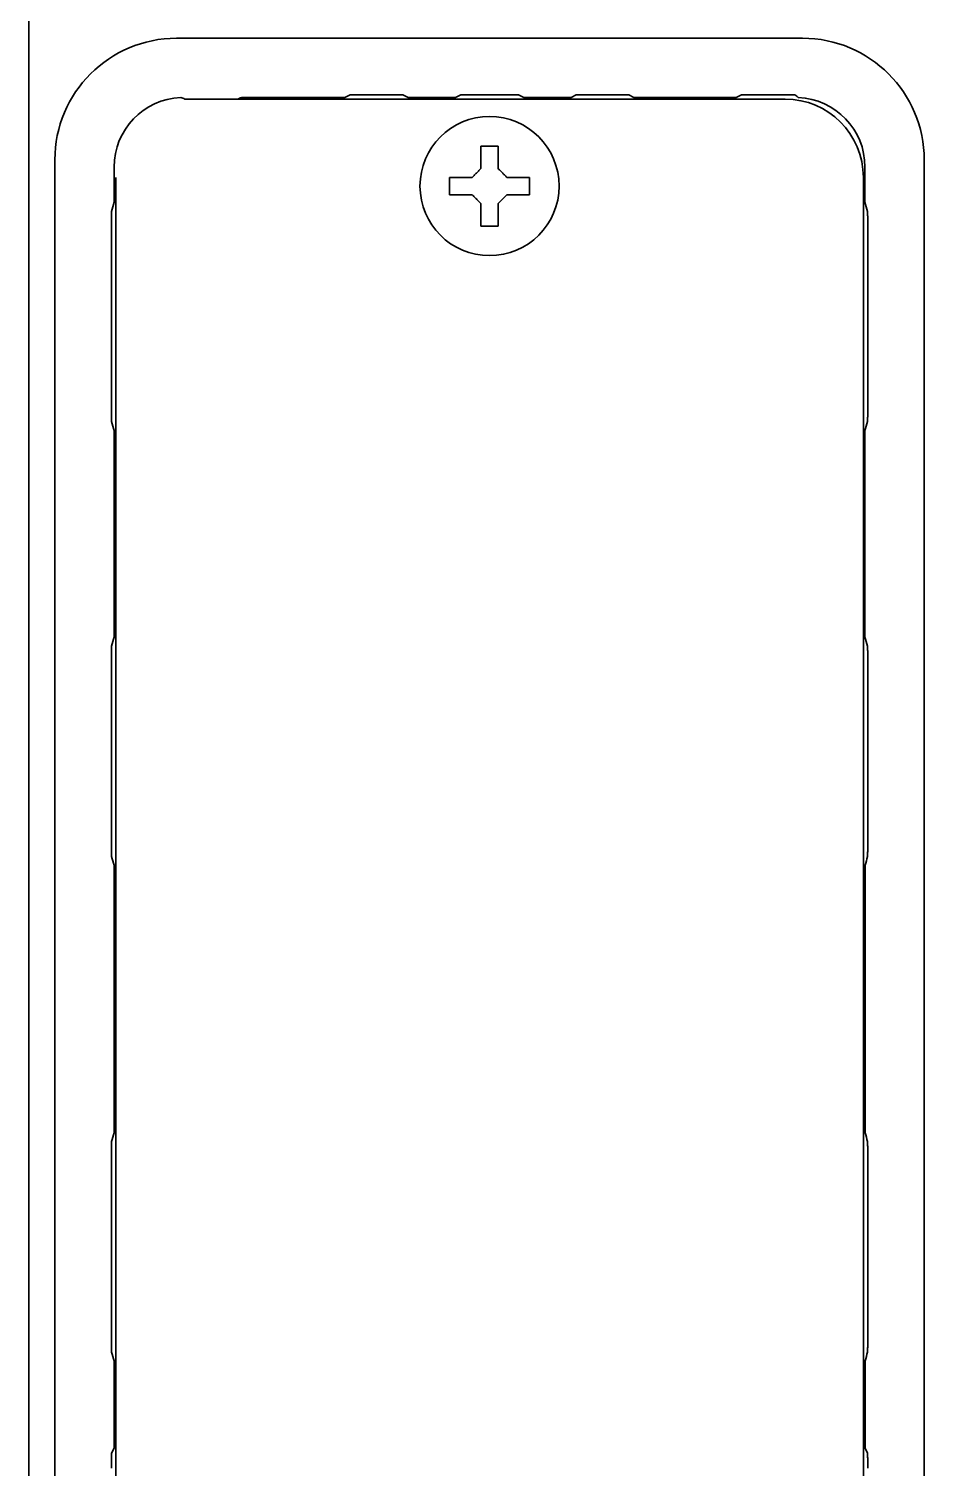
# Model space of a CAD drawing. Extents: x 5987 to 10491, y -672 to 3708.
# Drawn here: x 8371.6 to 8423.1, y 137.8 to 220.6 of the extents above; entities that cross this region are included whole.
import ezdxf

# ---------------------------------------------------------------- set-up
doc = ezdxf.new("R2010")
doc.units = 0
doc.header["$LTSCALE"] = 5
doc.layers.add('1', color=7, linetype='CONTINUOUS', true_color=0xffffff)

msp = doc.modelspace()

# ---------------------------------------------------------------- linework, layer by layer
at = {"layer": '1', "color": 7, "linetype": 'Continuous', "lineweight": 35}
for p, q in [((8371.573, 969.026), (8371.573, 133.826)), ((8380.07, 220.026), (8416.074, 220.026)), ((8415.074, 216.526), (8380.549, 216.526)), ((8383.887, 216.619), (8389.759, 216.619)), ((8389.759, 216.619), (8390.064, 216.772)), ((8392.218, 216.776), (8390.928, 216.776)), ((8393.082, 216.772), (8393.387, 216.619)), ((8393.387, 216.619), (8396.109, 216.619)), ((8396.109, 216.619), (8396.416, 216.773)), ((8399.039, 216.776), (8397.107, 216.776)), ((8399.73, 216.773), (8400.037, 216.619)), ((8400.037, 216.619), (8402.759, 216.619)), ((8402.759, 216.619), (8403.064, 216.772)), ((8405.218, 216.776), (8403.928, 216.776)), ((8406.082, 216.772), (8406.378, 216.623)), ((8406.378, 216.623), (8412.267, 216.623)), ((8412.267, 216.623), (8412.564, 216.772)), ((8414.718, 216.776), (8413.428, 216.776)), ((8373.073, 132.855), (8373.073, 213.027)), ((8423.073, 132.854), (8423.073, 213.029)), ((8376.48, 210.591), (8376.48, 212.619)), ((8376.573, 212.027), (8376.573, 73.025)), ((8395.773, 211.526), (8395.773, 212.026)), ((8400.373, 212.026), (8400.373, 211.526)), ((8419.573, 73.025), (8419.573, 212.027)), ((8419.666, 212.619), (8419.666, 210.592)), ((8395.773, 211.026), (8395.773, 211.526)), ((8400.373, 211.526), (8400.373, 211.026)), ((8376.323, 209.208), (8376.323, 205.281)), ((8419.823, 205.281), (8419.823, 209.209)), ((8376.323, 202.771), (8376.323, 198.843)), ((8419.823, 198.844), (8419.823, 202.771)), ((8376.48, 185.591), (8376.48, 197.46)), ((8419.666, 197.462), (8419.666, 185.592)), ((8376.323, 184.208), (8376.323, 179.026)), ((8419.823, 179.026), (8419.823, 184.209)), ((8376.323, 179.026), (8376.323, 173.838)), ((8419.823, 173.838), (8419.823, 179.026)), ((8376.476, 157.084), (8376.476, 172.469)), ((8419.67, 172.469), (8419.67, 157.084)), ((8376.323, 155.714), (8376.323, 150.526)), ((8419.823, 150.526), (8419.823, 155.714)), ((8376.323, 150.526), (8376.323, 145.338)), ((8419.823, 145.338), (8419.823, 150.526)), ((8376.476, 138.957), (8376.476, 143.969)), ((8419.67, 143.969), (8419.67, 138.957)), ((8376.327, 138.66), (8376.476, 138.957)), ((8419.67, 138.957), (8419.819, 138.66))]:
    msp.add_line(p, q, dxfattribs=at)
msp.add_circle((8398.073, 211.526), 4, dxfattribs=at)
for centre, major_axis, ratio, start_param, end_param in [((8380.075, 213.024), (-4.953, 4.953), 0.999391, 5.498168, 7.068203), ((8416.071, 213.024), (4.953, 4.953), 0.999391, 5.498168, 7.068203), ((8380.48, 212.619), (-2.829, 2.829), 0.999924, 5.538691, 7.068545), ((8380.259, 216.119), (0.447, 0.224), 0.99981, 0.487624, 0.991462), ((8383.887, 216.119), (0.447, -0.224), 0.99981, 2.03449, 2.653989), ((8415.072, 212.025), (3.183, 3.183), 0.999695, 5.497939, 7.068431), ((8415.666, 212.619), (2.829, 2.829), 0.999924, 5.497825, 7.02768)]:
    msp.add_ellipse(centre, major_axis=major_axis, ratio=ratio, start_param=start_param, end_param=end_param, dxfattribs=at)
for points, knots in [([(8390.064, 216.772), (8390.072, 216.772), (8390.079, 216.772), (8390.094, 216.772), (8390.117, 216.772), (8390.17, 216.773), (8390.217, 216.773), (8390.28, 216.774), (8390.313, 216.774), (8390.363, 216.774), (8390.38, 216.774), (8390.415, 216.775), (8390.432, 216.775), (8390.485, 216.775), (8390.522, 216.775), (8390.597, 216.775), (8390.636, 216.776), (8390.718, 216.776), (8390.759, 216.776), (8390.842, 216.776), (8390.885, 216.776), (8390.928, 216.776)], [0, 0, 0, 0, 0.03125, 0.03125, 0.0625, 0.125, 0.25, 0.25, 0.375, 0.375, 0.4375, 0.4375, 0.5, 0.5, 0.625, 0.625, 0.75, 0.75, 0.875, 0.875, 1, 1, 1, 1]), ([(8392.218, 216.776), (8392.261, 216.776), (8392.304, 216.776), (8392.387, 216.776), (8392.428, 216.776), (8392.51, 216.776), (8392.549, 216.775), (8392.624, 216.775), (8392.661, 216.775), (8392.714, 216.775), (8392.731, 216.775), (8392.766, 216.774), (8392.783, 216.774), (8392.833, 216.774), (8392.866, 216.774), (8392.929, 216.773), (8392.975, 216.773), (8393.029, 216.772), (8393.051, 216.772), (8393.066, 216.772), (8393.074, 216.772), (8393.082, 216.772)], [0, 0, 0, 0, 0.125, 0.125, 0.25, 0.25, 0.375, 0.375, 0.5, 0.5, 0.5625, 0.5625, 0.625, 0.625, 0.75, 0.75, 0.875, 0.9375, 0.96875, 0.96875, 1, 1, 1, 1]), ([(8396.416, 216.773), (8396.428, 216.773), (8396.44, 216.773), (8396.464, 216.773), (8396.501, 216.773), (8396.538, 216.774), (8396.589, 216.774), (8396.615, 216.774), (8396.655, 216.775), (8396.669, 216.775), (8396.696, 216.775), (8396.71, 216.775), (8396.753, 216.775), (8396.782, 216.775), (8396.842, 216.776), (8396.874, 216.776), (8396.939, 216.776), (8396.972, 216.776), (8397.038, 216.776), (8397.072, 216.776), (8397.107, 216.776)], [0, 0, 0, 0, 0.0625, 0.0625, 0.125, 0.25, 0.25, 0.375, 0.375, 0.4375, 0.4375, 0.5, 0.5, 0.625, 0.625, 0.75, 0.75, 0.875, 0.875, 1, 1, 1, 1]), ([(8399.039, 216.776), (8399.074, 216.776), (8399.107, 216.776), (8399.174, 216.776), (8399.207, 216.776), (8399.272, 216.776), (8399.303, 216.776), (8399.364, 216.775), (8399.393, 216.775), (8399.436, 216.775), (8399.45, 216.775), (8399.477, 216.775), (8399.491, 216.775), (8399.531, 216.774), (8399.557, 216.774), (8399.608, 216.774), (8399.645, 216.773), (8399.681, 216.773), (8399.706, 216.773), (8399.718, 216.773), (8399.73, 216.773)], [0, 0, 0, 0, 0.125, 0.125, 0.25, 0.25, 0.375, 0.375, 0.5, 0.5, 0.5625, 0.5625, 0.625, 0.625, 0.75, 0.75, 0.875, 0.9375, 0.9375, 1, 1, 1, 1]), ([(8403.064, 216.772), (8403.072, 216.772), (8403.079, 216.772), (8403.094, 216.772), (8403.117, 216.772), (8403.17, 216.773), (8403.217, 216.773), (8403.28, 216.774), (8403.313, 216.774), (8403.363, 216.774), (8403.38, 216.774), (8403.415, 216.775), (8403.432, 216.775), (8403.485, 216.775), (8403.522, 216.775), (8403.597, 216.775), (8403.636, 216.776), (8403.718, 216.776), (8403.759, 216.776), (8403.842, 216.776), (8403.885, 216.776), (8403.928, 216.776)], [0, 0, 0, 0, 0.03125, 0.03125, 0.0625, 0.125, 0.25, 0.25, 0.375, 0.375, 0.4375, 0.4375, 0.5, 0.5, 0.625, 0.625, 0.75, 0.75, 0.875, 0.875, 1, 1, 1, 1]), ([(8405.218, 216.776), (8405.261, 216.776), (8405.304, 216.776), (8405.387, 216.776), (8405.428, 216.776), (8405.51, 216.776), (8405.549, 216.775), (8405.624, 216.775), (8405.661, 216.775), (8405.714, 216.775), (8405.731, 216.775), (8405.766, 216.774), (8405.783, 216.774), (8405.833, 216.774), (8405.866, 216.774), (8405.929, 216.773), (8405.975, 216.773), (8406.029, 216.772), (8406.051, 216.772), (8406.066, 216.772), (8406.074, 216.772), (8406.082, 216.772)], [0, 0, 0, 0, 0.125, 0.125, 0.25, 0.25, 0.375, 0.375, 0.5, 0.5, 0.5625, 0.5625, 0.625, 0.625, 0.75, 0.75, 0.875, 0.9375, 0.96875, 0.96875, 1, 1, 1, 1]), ([(8412.564, 216.772), (8412.572, 216.772), (8412.579, 216.772), (8412.594, 216.772), (8412.617, 216.772), (8412.67, 216.773), (8412.717, 216.773), (8412.78, 216.774), (8412.813, 216.774), (8412.863, 216.774), (8412.88, 216.774), (8412.915, 216.775), (8412.932, 216.775), (8412.985, 216.775), (8413.022, 216.775), (8413.097, 216.775), (8413.136, 216.776), (8413.218, 216.776), (8413.259, 216.776), (8413.342, 216.776), (8413.385, 216.776), (8413.428, 216.776)], [0, 0, 0, 0, 0.03125, 0.03125, 0.0625, 0.125, 0.25, 0.25, 0.375, 0.375, 0.4375, 0.4375, 0.5, 0.5, 0.625, 0.625, 0.75, 0.75, 0.875, 0.875, 1, 1, 1, 1]), ([(8414.718, 216.776), (8414.761, 216.776), (8414.804, 216.776), (8414.887, 216.776), (8414.928, 216.776), (8414.968, 216.776), (8414.969, 216.776), (8414.97, 216.776), (8414.971, 216.776), (8415.195, 216.775), (8415.418, 216.774), (8415.641, 216.774)], [0, 0, 0, 0, 0.50182, 0.50182, 1, 1, 1, 1.01408, 1.01408, 1.01408, 3.775035, 3.775035, 3.775035, 3.775035]), ([(8415.829, 216.616), (8415.819, 216.625), (8415.799, 216.642), (8415.77, 216.668), (8415.75, 216.685), (8415.74, 216.693), (8415.74, 216.693), (8415.739, 216.693), (8415.739, 216.693), (8415.706, 216.72), (8415.674, 216.747), (8415.641, 216.774)], [0, 0, 0, 0, 0.333333, 0.666667, 1, 1, 1, 1.00667, 1.00667, 1.00667, 2.098235, 2.098235, 2.098235, 2.098235]), ([(8398.573, 213.826), (8398.573, 213.623), (8398.573, 213.413), (8398.573, 213.088), (8398.573, 212.978), (8398.573, 212.755), (8398.573, 212.641), (8398.573, 212.526)], [0, 0, 0, 0, 0.5, 0.5, 0.75, 0.75, 1, 1, 1, 1]), ([(8395.773, 212.026), (8395.976, 212.026), (8396.186, 212.026), (8396.511, 212.026), (8396.621, 212.026), (8396.844, 212.026), (8396.958, 212.026), (8397.073, 212.026)], [0, 0, 0, 0, 0.5, 0.5, 0.75, 0.75, 1, 1, 1, 1]), ([(8397.573, 209.226), (8397.573, 209.429), (8397.573, 209.639), (8397.573, 209.964), (8397.573, 210.074), (8397.573, 210.297), (8397.573, 210.411), (8397.573, 210.526)], [0, 0, 0, 0, 0.5, 0.5, 0.75, 0.75, 1, 1, 1, 1]), ([(8400.373, 211.026), (8400.17, 211.026), (8399.96, 211.026), (8399.635, 211.026), (8399.525, 211.026), (8399.302, 211.026), (8399.188, 211.026), (8399.073, 211.026)], [0, 0, 0, 0, 0.5, 0.5, 0.75, 0.75, 1, 1, 1, 1]), ([(8376.323, 209.208), (8376.323, 209.251), (8376.323, 209.294), (8376.323, 209.377), (8376.323, 209.418), (8376.323, 209.499), (8376.324, 209.538), (8376.324, 209.614), (8376.324, 209.65), (8376.324, 209.703), (8376.325, 209.721), (8376.325, 209.755), (8376.325, 209.772), (8376.325, 209.822), (8376.325, 209.854), (8376.326, 209.918), (8376.326, 209.964), (8376.327, 210.017), (8376.327, 210.04), (8376.327, 210.055), (8376.327, 210.062), (8376.327, 210.07)], [0, 0, 0, 0, 0.125, 0.125, 0.25, 0.25, 0.375, 0.375, 0.5, 0.5, 0.5625, 0.5625, 0.625, 0.625, 0.75, 0.75, 0.875, 0.9375, 0.96875, 0.96875, 1, 1, 1, 1]), ([(8419.819, 210.071), (8419.819, 210.064), (8419.819, 210.056), (8419.819, 210.041), (8419.819, 210.018), (8419.82, 209.965), (8419.82, 209.919), (8419.82, 209.856), (8419.821, 209.823), (8419.821, 209.773), (8419.821, 209.756), (8419.821, 209.722), (8419.821, 209.704), (8419.822, 209.651), (8419.822, 209.615), (8419.822, 209.539), (8419.822, 209.5), (8419.823, 209.419), (8419.823, 209.378), (8419.823, 209.295), (8419.823, 209.252), (8419.823, 209.209)], [0, 0, 0, 0, 0.03125, 0.03125, 0.0625, 0.125, 0.25, 0.25, 0.375, 0.375, 0.4375, 0.4375, 0.5, 0.5, 0.625, 0.625, 0.75, 0.75, 0.875, 0.875, 1, 1, 1, 1]), ([(8376.323, 202.771), (8376.323, 202.876), (8376.323, 203.085), (8376.323, 203.294), (8376.323, 203.503), (8376.323, 203.608), (8376.323, 203.817), (8376.323, 203.922), (8376.323, 204.131), (8376.323, 204.235), (8376.323, 204.444), (8376.323, 204.549), (8376.323, 204.758), (8376.323, 204.967), (8376.323, 205.176), (8376.323, 205.281)], [0, 0, 0, 0, 0.125, 0.25, 0.25, 0.375, 0.375, 0.5, 0.5, 0.625, 0.625, 0.75, 0.75, 0.875, 1, 1, 1, 1]), ([(8419.823, 205.281), (8419.823, 205.176), (8419.823, 204.967), (8419.823, 204.758), (8419.823, 204.549), (8419.823, 204.444), (8419.823, 204.235), (8419.823, 204.131), (8419.823, 203.922), (8419.823, 203.817), (8419.823, 203.608), (8419.823, 203.503), (8419.823, 203.294), (8419.823, 203.085), (8419.823, 202.876), (8419.823, 202.771)], [0, 0, 0, 0, 0.125, 0.25, 0.25, 0.375, 0.375, 0.5, 0.5, 0.625, 0.625, 0.75, 0.75, 0.875, 1, 1, 1, 1]), ([(8376.327, 197.981), (8376.327, 197.988), (8376.327, 197.996), (8376.327, 198.011), (8376.327, 198.034), (8376.326, 198.087), (8376.326, 198.133), (8376.325, 198.196), (8376.325, 198.229), (8376.325, 198.279), (8376.325, 198.296), (8376.325, 198.33), (8376.324, 198.348), (8376.324, 198.401), (8376.324, 198.438), (8376.324, 198.513), (8376.323, 198.552), (8376.323, 198.633), (8376.323, 198.674), (8376.323, 198.758), (8376.323, 198.8), (8376.323, 198.843)], [0, 0, 0, 0, 0.03125, 0.03125, 0.0625, 0.125, 0.25, 0.25, 0.375, 0.375, 0.4375, 0.4375, 0.5, 0.5, 0.625, 0.625, 0.75, 0.75, 0.875, 0.875, 1, 1, 1, 1]), ([(8419.823, 198.844), (8419.823, 198.801), (8419.823, 198.759), (8419.823, 198.675), (8419.823, 198.634), (8419.822, 198.553), (8419.822, 198.514), (8419.822, 198.439), (8419.822, 198.402), (8419.821, 198.349), (8419.821, 198.332), (8419.821, 198.297), (8419.821, 198.28), (8419.821, 198.23), (8419.82, 198.198), (8419.82, 198.134), (8419.82, 198.088), (8419.819, 198.035), (8419.819, 198.012), (8419.819, 197.997), (8419.819, 197.99), (8419.819, 197.982)], [0, 0, 0, 0, 0.125, 0.125, 0.25, 0.25, 0.375, 0.375, 0.5, 0.5, 0.5625, 0.5625, 0.625, 0.625, 0.75, 0.75, 0.875, 0.9375, 0.96875, 0.96875, 1, 1, 1, 1]), ([(8376.323, 184.208), (8376.323, 184.251), (8376.323, 184.294), (8376.323, 184.377), (8376.323, 184.418), (8376.323, 184.499), (8376.324, 184.538), (8376.324, 184.614), (8376.324, 184.65), (8376.324, 184.703), (8376.325, 184.721), (8376.325, 184.755), (8376.325, 184.772), (8376.325, 184.822), (8376.325, 184.854), (8376.326, 184.918), (8376.326, 184.964), (8376.327, 185.017), (8376.327, 185.04), (8376.327, 185.055), (8376.327, 185.062), (8376.327, 185.07)], [0, 0, 0, 0, 0.125, 0.125, 0.25, 0.25, 0.375, 0.375, 0.5, 0.5, 0.5625, 0.5625, 0.625, 0.625, 0.75, 0.75, 0.875, 0.9375, 0.96875, 0.96875, 1, 1, 1, 1]), ([(8419.819, 185.071), (8419.819, 185.064), (8419.819, 185.056), (8419.819, 185.041), (8419.819, 185.018), (8419.82, 184.965), (8419.82, 184.919), (8419.82, 184.856), (8419.821, 184.823), (8419.821, 184.773), (8419.821, 184.756), (8419.821, 184.722), (8419.821, 184.704), (8419.822, 184.651), (8419.822, 184.615), (8419.822, 184.539), (8419.822, 184.5), (8419.823, 184.419), (8419.823, 184.378), (8419.823, 184.295), (8419.823, 184.252), (8419.823, 184.209)], [0, 0, 0, 0, 0.03125, 0.03125, 0.0625, 0.125, 0.25, 0.25, 0.375, 0.375, 0.4375, 0.4375, 0.5, 0.5, 0.625, 0.625, 0.75, 0.75, 0.875, 0.875, 1, 1, 1, 1]), ([(8376.327, 172.975), (8376.327, 172.982), (8376.327, 172.99), (8376.327, 173.005), (8376.327, 173.027), (8376.326, 173.081), (8376.326, 173.127), (8376.325, 173.191), (8376.325, 173.223), (8376.325, 173.273), (8376.325, 173.29), (8376.325, 173.325), (8376.324, 173.342), (8376.324, 173.396), (8376.324, 173.432), (8376.324, 173.508), (8376.323, 173.547), (8376.323, 173.628), (8376.323, 173.669), (8376.323, 173.753), (8376.323, 173.795), (8376.323, 173.838)], [0, 0, 0, 0, 0.03125, 0.03125, 0.0625, 0.125, 0.25, 0.25, 0.375, 0.375, 0.4375, 0.4375, 0.5, 0.5, 0.625, 0.625, 0.75, 0.75, 0.875, 0.875, 1, 1, 1, 1]), ([(8419.823, 173.838), (8419.823, 173.795), (8419.823, 173.753), (8419.823, 173.669), (8419.823, 173.628), (8419.822, 173.547), (8419.822, 173.508), (8419.822, 173.432), (8419.822, 173.396), (8419.821, 173.342), (8419.821, 173.325), (8419.821, 173.29), (8419.821, 173.273), (8419.821, 173.223), (8419.82, 173.191), (8419.82, 173.127), (8419.82, 173.081), (8419.819, 173.027), (8419.819, 173.005), (8419.819, 172.99), (8419.819, 172.982), (8419.819, 172.975)], [0, 0, 0, 0, 0.125, 0.125, 0.25, 0.25, 0.375, 0.375, 0.5, 0.5, 0.5625, 0.5625, 0.625, 0.625, 0.75, 0.75, 0.875, 0.9375, 0.96875, 0.96875, 1, 1, 1, 1]), ([(8376.323, 155.714), (8376.323, 155.757), (8376.323, 155.799), (8376.323, 155.883), (8376.323, 155.924), (8376.323, 156.005), (8376.324, 156.044), (8376.324, 156.12), (8376.324, 156.157), (8376.324, 156.21), (8376.325, 156.227), (8376.325, 156.262), (8376.325, 156.279), (8376.325, 156.329), (8376.325, 156.362), (8376.326, 156.425), (8376.326, 156.471), (8376.327, 156.525), (8376.327, 156.547), (8376.327, 156.563), (8376.327, 156.57), (8376.327, 156.578)], [0, 0, 0, 0, 0.125, 0.125, 0.25, 0.25, 0.375, 0.375, 0.5, 0.5, 0.5625, 0.5625, 0.625, 0.625, 0.75, 0.75, 0.875, 0.9375, 0.96875, 0.96875, 1, 1, 1, 1]), ([(8419.819, 156.578), (8419.819, 156.57), (8419.819, 156.563), (8419.819, 156.547), (8419.819, 156.525), (8419.82, 156.471), (8419.82, 156.425), (8419.82, 156.362), (8419.821, 156.329), (8419.821, 156.279), (8419.821, 156.262), (8419.821, 156.227), (8419.821, 156.21), (8419.822, 156.157), (8419.822, 156.12), (8419.822, 156.044), (8419.822, 156.005), (8419.823, 155.924), (8419.823, 155.883), (8419.823, 155.799), (8419.823, 155.757), (8419.823, 155.714)], [0, 0, 0, 0, 0.03125, 0.03125, 0.0625, 0.125, 0.25, 0.25, 0.375, 0.375, 0.4375, 0.4375, 0.5, 0.5, 0.625, 0.625, 0.75, 0.75, 0.875, 0.875, 1, 1, 1, 1]), ([(8376.327, 144.475), (8376.327, 144.482), (8376.327, 144.49), (8376.327, 144.505), (8376.327, 144.527), (8376.326, 144.581), (8376.326, 144.627), (8376.325, 144.691), (8376.325, 144.723), (8376.325, 144.773), (8376.325, 144.79), (8376.325, 144.825), (8376.324, 144.842), (8376.324, 144.896), (8376.324, 144.932), (8376.324, 145.008), (8376.323, 145.047), (8376.323, 145.128), (8376.323, 145.169), (8376.323, 145.253), (8376.323, 145.295), (8376.323, 145.338)], [0, 0, 0, 0, 0.03125, 0.03125, 0.0625, 0.125, 0.25, 0.25, 0.375, 0.375, 0.4375, 0.4375, 0.5, 0.5, 0.625, 0.625, 0.75, 0.75, 0.875, 0.875, 1, 1, 1, 1]), ([(8419.823, 145.338), (8419.823, 145.295), (8419.823, 145.253), (8419.823, 145.169), (8419.823, 145.128), (8419.822, 145.047), (8419.822, 145.008), (8419.822, 144.932), (8419.822, 144.896), (8419.821, 144.842), (8419.821, 144.825), (8419.821, 144.79), (8419.821, 144.773), (8419.821, 144.723), (8419.82, 144.691), (8419.82, 144.627), (8419.82, 144.581), (8419.819, 144.527), (8419.819, 144.505), (8419.819, 144.49), (8419.819, 144.482), (8419.819, 144.475)], [0, 0, 0, 0, 0.125, 0.125, 0.25, 0.25, 0.375, 0.375, 0.5, 0.5, 0.5625, 0.5625, 0.625, 0.625, 0.75, 0.75, 0.875, 0.9375, 0.96875, 0.96875, 1, 1, 1, 1]), ([(8376.323, 137.796), (8376.323, 137.839), (8376.323, 137.882), (8376.323, 137.965), (8376.323, 138.007), (8376.323, 138.088), (8376.324, 138.127), (8376.324, 138.202), (8376.324, 138.239), (8376.324, 138.292), (8376.325, 138.31), (8376.325, 138.344), (8376.325, 138.361), (8376.325, 138.411), (8376.325, 138.444), (8376.326, 138.507), (8376.326, 138.554), (8376.327, 138.607), (8376.327, 138.63), (8376.327, 138.645), (8376.327, 138.652), (8376.327, 138.66)], [0, 0, 0, 0, 0.125, 0.125, 0.25, 0.25, 0.375, 0.375, 0.5, 0.5, 0.5625, 0.5625, 0.625, 0.625, 0.75, 0.75, 0.875, 0.9375, 0.96875, 0.96875, 1, 1, 1, 1]), ([(8419.819, 138.66), (8419.819, 138.652), (8419.819, 138.645), (8419.819, 138.63), (8419.819, 138.607), (8419.82, 138.554), (8419.82, 138.507), (8419.82, 138.444), (8419.821, 138.411), (8419.821, 138.361), (8419.821, 138.344), (8419.821, 138.31), (8419.821, 138.292), (8419.822, 138.239), (8419.822, 138.202), (8419.822, 138.127), (8419.822, 138.088), (8419.823, 138.007), (8419.823, 137.965), (8419.823, 137.882), (8419.823, 137.839), (8419.823, 137.796)], [0, 0, 0, 0, 0.03125, 0.03125, 0.0625, 0.125, 0.25, 0.25, 0.375, 0.375, 0.4375, 0.4375, 0.5, 0.5, 0.625, 0.625, 0.75, 0.75, 0.875, 0.875, 1, 1, 1, 1])]:
    msp.add_open_spline(points, degree=3, knots=knots, dxfattribs=at)
for points in [[(8397.573, 212.526), (8397.573, 212.58), (8397.573, 212.688), (8397.573, 212.85), (8397.573, 213.009), (8397.573, 213.164), (8397.573, 213.316), (8397.573, 213.473), (8397.573, 213.639), (8397.573, 213.762), (8397.573, 213.826)], [(8397.573, 213.826), (8397.74, 213.826), (8398.073, 213.826), (8398.406, 213.826), (8398.573, 213.826)], [(8397.073, 212.026), (8397.097, 212.05), (8397.144, 212.097), (8397.216, 212.169), (8397.287, 212.24), (8397.358, 212.312), (8397.43, 212.383), (8397.501, 212.455), (8397.549, 212.502), (8397.573, 212.526)], [(8398.573, 212.526), (8398.599, 212.5), (8398.65, 212.449), (8398.724, 212.375), (8398.796, 212.303), (8398.866, 212.233), (8398.935, 212.164), (8399.004, 212.095), (8399.05, 212.049), (8399.073, 212.026)], [(8399.073, 212.026), (8399.127, 212.026), (8399.235, 212.026), (8399.397, 212.026), (8399.556, 212.026), (8399.711, 212.026), (8399.863, 212.026), (8400.019, 212.026), (8400.186, 212.026), (8400.309, 212.026), (8400.373, 212.026)], [(8376.327, 210.07), (8376.378, 210.249), (8376.429, 210.422), (8376.48, 210.591)], [(8397.073, 211.026), (8397.019, 211.026), (8396.911, 211.026), (8396.749, 211.026), (8396.59, 211.026), (8396.435, 211.026), (8396.283, 211.026), (8396.126, 211.026), (8395.96, 211.026), (8395.837, 211.026), (8395.773, 211.026)], [(8397.573, 210.526), (8397.547, 210.552), (8397.496, 210.603), (8397.422, 210.677), (8397.35, 210.749), (8397.28, 210.819), (8397.211, 210.888), (8397.142, 210.957), (8397.096, 211.003), (8397.073, 211.026)], [(8399.073, 211.026), (8399.049, 211.002), (8399.002, 210.955), (8398.93, 210.884), (8398.859, 210.812), (8398.787, 210.741), (8398.716, 210.669), (8398.644, 210.598), (8398.597, 210.55), (8398.573, 210.526)], [(8398.573, 210.526), (8398.573, 210.472), (8398.573, 210.364), (8398.573, 210.202), (8398.573, 210.043), (8398.573, 209.888), (8398.573, 209.736), (8398.573, 209.58), (8398.573, 209.413), (8398.573, 209.29), (8398.573, 209.226)], [(8419.666, 210.592), (8419.717, 210.423), (8419.768, 210.25), (8419.819, 210.071)], [(8398.573, 209.226), (8398.406, 209.226), (8398.073, 209.226), (8397.74, 209.226), (8397.573, 209.226)], [(8376.48, 197.46), (8376.429, 197.629), (8376.378, 197.802), (8376.327, 197.981)], [(8419.819, 197.982), (8419.768, 197.803), (8419.717, 197.63), (8419.666, 197.462)], [(8376.327, 185.07), (8376.378, 185.249), (8376.429, 185.422), (8376.48, 185.591)], [(8419.666, 185.592), (8419.717, 185.423), (8419.768, 185.25), (8419.819, 185.071)], [(8376.476, 172.469), (8376.426, 172.632), (8376.377, 172.801), (8376.327, 172.975)], [(8419.819, 172.975), (8419.769, 172.801), (8419.72, 172.632), (8419.67, 172.469)], [(8376.327, 156.578), (8376.377, 156.752), (8376.426, 156.92), (8376.476, 157.084)], [(8419.67, 157.084), (8419.72, 156.92), (8419.769, 156.752), (8419.819, 156.578)], [(8376.476, 143.969), (8376.426, 144.132), (8376.377, 144.301), (8376.327, 144.475)], [(8419.819, 144.475), (8419.769, 144.301), (8419.72, 144.132), (8419.67, 143.969)]]:
    msp.add_open_spline(points, degree=3, dxfattribs=at)

doc.saveas('drawing.dxf')
